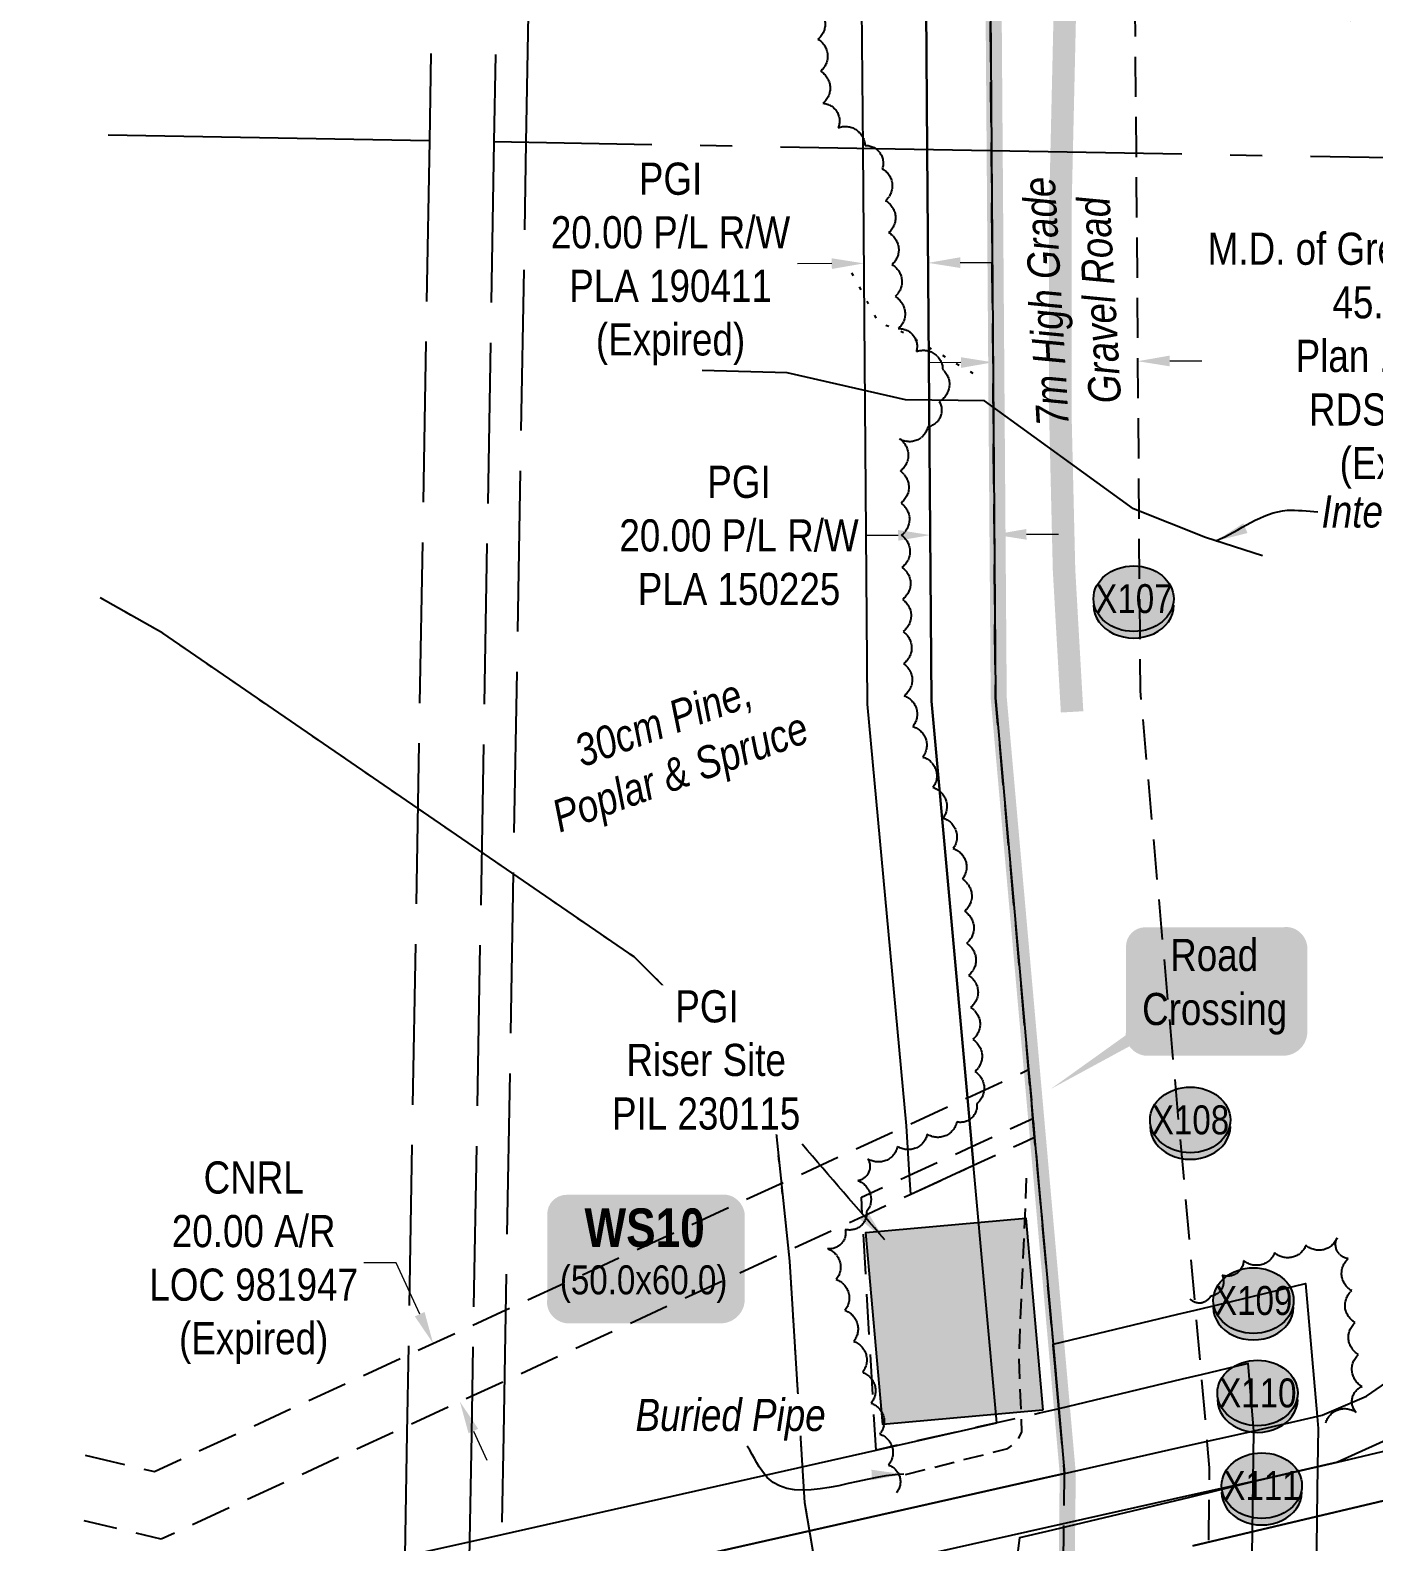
# Model space of a CAD drawing. Extents: x 405326 to 424052, y 6044755 to 6062236.
# Drawn here: x 420630 to 421048.2, y 6051716.6 to 6052186.9 of the extents above; entities that cross this region are included whole.
import ezdxf
from ezdxf.enums import TextEntityAlignment as Align

# ---------------------------------------------------------------- set-up
doc = ezdxf.new("R2010")
doc.units = 0
doc.header["$LTSCALE"] = 5
for name, pattern in [('0', [1, 1, 0]), ('foc-ACCESSROAD', [3.75, 2.5, -1.25]), ('foc-QUARTERLINE', [33, 25, -3, 2, -3]), ('foc-TOPO', [1, 0.2, -0.8]), ('foc-UNSURVEYED', [12.5, 10, -2.5]), ('foc-WHEELTRACKS', [2, 0.4, -1.6]), ('UG_PIPE', [1.875, 1.25, -0.625])]:
    doc.linetypes.add(name, pattern=pattern)
for name, color, linetype in [('AS-PIPE-UG', 44, 'UG_PIPE'), ('AS-PIPE-UG-T', 44, 'Continuous'), ('AS-ROADS', 254, 'Continuous'), ('CG-NOTES', 7, 'Continuous'), ('F-AR', 190, 'foc-ACCESSROAD'), ('F-RW', 190, 'Continuous'), ('F-WS', 190, 'foc-ACCESSROAD'), ('L-SECQ', 8, 'foc-QUARTERLINE'), ('L-USEC', 7, 'foc-UNSURVEYED'), ('P-CROSSINGS', 250, 'Continuous'), ('P-PROPOSED', 10, 'Continuous'), ('P-TEMP-BLOCKS', 250, 'Continuous'), ('P-WORKAREA', 113, 'Continuous'), ('P-WORKAREA-H', 111, 'Continuous'), ('T-BUSH', 110, '0'), ('T-BUSH-T', 110, 'Continuous'), ('T-GENERAL', 48, 'foc-TOPO'), ('T-WATER', 160, 'Continuous'), ('T-WATER-P3', 160, 'foc-WHEELTRACKS'), ('T-WATER-T', 170, 'Continuous')]:
    doc.layers.add(name, color=color, linetype=linetype)
for name, color, linetype, lineweight in [('F-AR-T', 190, 'Continuous', 9), ('F-RW-T', 190, 'Continuous', 9), ('F-WS-T', 190, 'Continuous', 9), ('T-TEXT', 48, 'Continuous', 18)]:
    doc.layers.add(name, color=color, linetype=linetype, lineweight=lineweight)
doc.styles.add('80', font='ARIALN.TTF', dxfattribs={"height": 10})
doc.styles.add('80CG', font='ARIALN.TTF', dxfattribs={"height": 10})
doc.styles.add('80L', font='ARIALN.TTF', dxfattribs={"height": 10})
doc.styles.add('BOLD', font='ARIALNB.TTF')
doc.styles.add('Crossing', font='ARIALN.TTF', dxfattribs={"height": 10})
doc.styles.add('foc-LtypeFont', font='ARIALN.TTF', dxfattribs={"height": 7.35})
doc.linetypes.add('foc-TOPO-flowdirection', pattern='A,20,[">",foc-LtypeFont,S=0.3,R=0,X=0,Y=-0.945],-1e-05', length=20.00001)
doc.linetypes.add('foc-TOPO-flowdirection-NOLINE', pattern='A,0,[">",foc-LtypeFont,S=0.3,R=0,X=0,Y=-0.945],-20,[">",foc-LtypeFont,S=0.3,R=0,X=0,Y=-0.945],0', length=20)
doc.dimstyles.new('Compass 5 000', dxfattribs={"dimscale": 5, "dimtxt": 9, "dimasz": 2, "dimexe": 0.2, "dimexo": 0.0625, "dimgap": 0.5, "dimtad": 0, "dimtih": 1, "dimtoh": 1, "dimzin": 0, "dimdsep": 46, "dimtxsty": '80CG', "dimcen": 0.1, "dimse1": 1, "dimse2": 1, "dimclrd": 256, "dimclrt": 256, "dimaunit": 1, "dimadec": 4, "dimazin": 0, "dimtfac": 0.06, "dimtofl": 0, "dimtmove": 0, "dimatfit": 1, "dimfxl": 0.2, "dimtolj": 1, "dimtzin": 0, "dimlwd": -1, "dimarcsym": 0})

# ---------------------------------------------------------------- blocks, each defined once
blk = doc.blocks.new('*D671')
at = {"layer": 'F-AR-T', "transparency": 16777216}
for p, q in [((420918.82, 6052193), (420908.83, 6052193.25)), ((420983.8, 6052191.38), (421040.94, 6052189.96))]:
    blk.add_line(p, q, dxfattribs=at)
for points in [[(420918.86, 6052194.67), (420918.78, 6052191.33), (420928.82, 6052192.75)], [(420983.84, 6052193.05), (420983.76, 6052189.71), (420973.8, 6052191.63)]]:
    blk.add_solid(points, dxfattribs=at)
at = {"layer": 'F-AR-T', "transparency": 16777216, "insert": (421107.05, 6052189.96), "char_height": 10, "attachment_point": 5, "style": '80CG'}
blk.add_mtext('\\A1;M.D. of Greenview No.16\\P45.00 A/R\\PPlan 192 3544\\PRDS 840048\\P(Expired)', dxfattribs=at)
blk = doc.blocks.new('*D680')
at = {"layer": 'F-RW-T', "transparency": 16777216}
for p, q in [((420879.47, 6052114.27), (420868.82, 6052114.18)), ((420919.46, 6052114.58), (420929.46, 6052114.66))]:
    blk.add_line(p, q, dxfattribs=at)
for points in [[(420879.45, 6052115.93), (420879.48, 6052112.6), (420889.47, 6052114.34)], [(420919.45, 6052116.25), (420919.47, 6052112.91), (420909.46, 6052114.5)]]:
    blk.add_solid(points, dxfattribs=at)
at = {"layer": 'F-RW-T', "transparency": 16777216, "insert": (420829.28, 6052114.18), "char_height": 10, "attachment_point": 5, "style": '80CG'}
blk.add_mtext('\\A1;PGI\\P20.00 P/L R/W\\PPLA 190411\\P(Expired)', dxfattribs=at)
blk = doc.blocks.new('*D681')
at = {"layer": 'F-RW-T', "transparency": 16777216}
for p, q in [((420900.12, 6052029.72), (420890.13, 6052029.64)), ((420940.05, 6052030.04), (420950.05, 6052030.11))]:
    blk.add_line(p, q, dxfattribs=at)
for points in [[(420900.11, 6052031.39), (420900.14, 6052028.06), (420910.12, 6052029.8)], [(420940.04, 6052031.7), (420940.07, 6052028.37), (420930.05, 6052029.96)]]:
    blk.add_solid(points, dxfattribs=at)
at = {"layer": 'F-RW-T', "transparency": 16777216, "insert": (420850.59, 6052029.64), "char_height": 10, "attachment_point": 5, "style": '80CG'}
blk.add_mtext('\\A1;PGI\\P20.00 P/L R/W\\PPLA 150225', dxfattribs=at)
blk = doc.blocks.new('*D682')
at = {"layer": 'F-AR-T', "transparency": 16777216}
for p, q in [((420919.65, 6052083.48), (420909.65, 6052083.41)), ((420984.66, 6052083.98), (420994.66, 6052084.06))]:
    blk.add_line(p, q, dxfattribs=at)
for points in [[(420919.63, 6052085.15), (420919.66, 6052081.82), (420929.65, 6052083.56)], [(420984.64, 6052085.65), (420984.67, 6052082.31), (420974.66, 6052083.9)]]:
    blk.add_solid(points, dxfattribs=at)
at = {"layer": 'F-AR-T', "transparency": 16777216, "insert": (421060.77, 6052084.06), "char_height": 10, "attachment_point": 5, "style": '80CG'}
blk.add_mtext('\\A1;M.D. of Greenview No.16\\P45.00 A/R\\PPlan 192 3544\\PRDS 840048\\P(Expired)', dxfattribs=at)
blk = doc.blocks.new('*D683')
at = {"layer": 'F-AR-T', "transparency": 16777216}
for p, q in [((420743.83, 6051803.41), (420733.83, 6051803.41)), ((420751.2, 6051787.38), (420743.83, 6051803.41)), ((420767.91, 6051751.04), (420772.09, 6051741.95))]:
    blk.add_line(p, q, dxfattribs=at)
for points in [[(420752.72, 6051788.08), (420749.69, 6051786.69), (420755.38, 6051778.3)], [(420769.42, 6051751.73), (420766.4, 6051750.34), (420763.73, 6051760.12)]]:
    blk.add_solid(points, dxfattribs=at)
at = {"layer": 'F-AR-T', "transparency": 16777216, "insert": (420699.53, 6051803.41), "char_height": 10, "attachment_point": 5, "style": '80CG'}
blk.add_mtext('\\A1;CNRL\\P20.00 A/R\\PLOC 981947\\P(Expired)', dxfattribs=at)
blk = doc.blocks.new('*U1044')
h = blk.add_hatch(color=59)
edge = h.paths.add_edge_path()
edge.add_line((-21.5, -20), (21.5, -20))
edge.add_arc((21.5, -14), 6, 270, 360)
edge.add_line((27.5, -14), (27.5, 12.5))
edge.add_arc((21.5, 12.5), 6, 0, 90)
edge.add_line((21.5, 18.5), (-21.5, 18.5))
edge.add_arc((-21.5, 12.5), 6, 90, 180)
edge.add_line((-27.5, 12.5), (-27.5, -14))
edge.add_arc((-21.5, -14), 6, 180, 270)
at = {"color": 1, "flags": 128}
blk.add_lwpolyline([(-21.5, -20, 3, 3, 0), (21.5, -20, 3, 3, 0.414214), (27.5, -14, 3, 3, 0), (27.5, 12.5, 3, 0, 0.414214), (21.5, 18.5, 0, 0, 0), (-21.5, 18.5, 0, 0, 0.414214), (-27.5, 12.5, 0, 0, 0), (-27.5, -14, 0, 3, 0.414214)], format="xyseb", close=True, dxfattribs=at)
blk.add_lwpolyline([(-50.96, -31.88, 0, 7.5, 0), (0, 0, 0, 0, 0)], format="xyseb", dxfattribs=at)
at = {"color": 1, "style": '80'}
blk.add_attdef('ENTER_TEXT_001', (-35.99, -5), '', height=10, dxfattribs=at)
blk = doc.blocks.new('xing2')
h = blk.add_hatch(color=50)
h.dxf.hatch_style = 1
edge = h.paths.add_edge_path()
edge.add_ellipse((0, 0), major_axis=(-12.5, 0), ratio=0.816297, start_angle=0, end_angle=360)
h = blk.add_hatch(color=250)
h.dxf.hatch_style = 1
edge = h.paths.add_edge_path()
edge.add_ellipse((0, -2.05), major_axis=(-12.5, 0), ratio=0.816297, start_angle=0, end_angle=180)
edge.add_line((12.5, -2.05), (12.5, 0))
edge.add_ellipse((0, 0), major_axis=(-12.5, 0), ratio=0.816297, start_angle=0, end_angle=180, ccw=False)
edge.add_line((-12.5, 0), (-12.5, -2.05))
at = {"color": 250}
blk.add_ellipse((0, 0), major_axis=(-12.5, 0), ratio=0.816297, dxfattribs=at)
blk.add_ellipse((0, -2.05), major_axis=(-12.5, 0), ratio=0.816297, start_param=0, end_param=3.141593, dxfattribs=at)
at = {"color": 250, "style": 'Crossing'}
blk.add_attdef('CROSSING', text='', height=9, dxfattribs=at).set_placement((0.09, 0.02), align=Align.MIDDLE_CENTER)
at = {"color": 250, "style": 'Crossing', "flags": 1}
for tag, p in [('OWNER', (0.09, -12.49)), ('DESCRIPTION', (0.09, -25.77)), ('LOCATION', (0.09, -39.3)), ('DWG_REF', (0.09, -52.84))]:
    blk.add_attdef(tag, text='', height=9, dxfattribs=at).set_placement(p, align=Align.MIDDLE_CENTER)
blk = doc.blocks.new('*U1122')
h = blk.add_hatch(color=111)
edge = h.paths.add_edge_path()
edge.add_line((-24, -20), (24, -20))
edge.add_arc((24, -14), 6, 270, 360)
edge.add_line((30, -14), (30, 12.5))
edge.add_arc((24, 12.5), 6, 0, 90)
edge.add_line((24, 18.5), (-24, 18.5))
edge.add_arc((-24, 12.5), 6, 90, 180)
edge.add_line((-30, 12.5), (-30, -14))
edge.add_arc((-24, -14), 6, 180, 270)
at = {"color": 250, "flags": 128}
blk.add_lwpolyline([(-24, -20, 3, 3, 0), (24, -20, 3, 3, 0.414214), (30, -14, 3, 3, 0), (30, 12.5, 3, 0, 0.414214), (24, 18.5, 0, 0, 0), (-24, 18.5, 0, 0, 0.414214), (-30, 12.5, 0, 0, 0), (-30, -14, 0, 3, 0.414214)], format="xyseb", close=True, dxfattribs=at)
at = {"flags": 128}
blk.add_lwpolyline([(-9.75, -13.57, 0, 7.5, 0), (0, 0, 0, 0, 0)], format="xyseb", dxfattribs=at)
at = {"color": 250}
for tag, p, height, style in [('TEMP_AREA_W1_001', (-9.21, 2.24), 12, 'BOLD'), ('ENTER_TEXT_001', (-30.66, -12.47), 9, '80')]:
    blk.add_attdef(tag, p, '', height=height, dxfattribs=dict(at, style=style))

msp = doc.modelspace()

# ---------------------------------------------------------------- hatches: boundary and pattern name
at = {"layer": 'P-WORKAREA-H'}
h = msp.add_hatch(color=256, dxfattribs=at)
h.dxf.hatch_style = 1
h.paths.add_polyline_path([(420945.141, 6051757.491), (420895.361, 6051753.058), (420890.04, 6051812.794), (420939.821, 6051817.228)])

# ---------------------------------------------------------------- linework, layer by layer
at = {"layer": 'AS-PIPE-UG', "flags": 128}
msp.add_lwpolyline([(420902.417, 6051737.522), (420934.214, 6051745.595), (420937.019, 6051747.71), (420938.629, 6051750.721), (420937.761, 6051774.753), (420940.188, 6051831.369)], dxfattribs=at)
at = {"layer": 'AS-ROADS', "const_width": 6.997, "flags": 128}
msp.add_lwpolyline([(420912.79, 6053003.869), (420921.008, 6052904.228), (420930.03, 6052803.548), (420938.525, 6052704.79), (420946.78, 6052605.247), (420955.994, 6052480.761), (420957.235, 6052447.303), (420957.53, 6052418.088), (420957.654, 6052380.674), (420956.691, 6052351.296), (420955.119, 6052300.553), (420952.103, 6052196.967), (420950.618, 6052132.004), (420950.606, 6052067.312), (420951.745, 6052019.117), (420952.603, 6052003.765), (420954.254, 6051974.795)], dxfattribs=at)
at = {"layer": 'F-AR', "flags": 128}
for points in [[(420565.133, 6054689.347), (420587.934, 6054656.211), (420599.333, 6054639.645), (420634.781, 6054588.126), (420720.392, 6054463.715), (420792.07, 6054320.925), (420799.705, 6054305.715), (420820.577, 6054225.892), (420820.877, 6054224.748), (420853.15, 6053918.777), (420864.72, 6053779.569), (420895.054, 6053414.612), (420898.439, 6053373.889), (420899.156, 6053365.255), (420900.047, 6053354.534), (420900.368, 6053350.673), (420902.515, 6053324.714), (420909.226, 6053237.005), (420932.167, 6052983.938), (420934.907, 6052953.722), (420940.259, 6052894.686), (420951.317, 6052807.625), (420956.227, 6052704.309), (420956.276, 6052703.282), (420957.225, 6052683.265), (420957.557, 6052676.259), (420958.221, 6052662.27), (420958.269, 6052661.245), (420958.744, 6052651.236), (420959.909, 6052626.669), (420964.724, 6052560.178), (420966.169, 6052540.232), (420967.253, 6052525.272), (420968.697, 6052505.325), (420978.312, 6052372.568), (420977.441, 6052337.58), (420973.827, 6052192.616), (420974.164, 6052148.536), (420975.441, 6051981.308), (420992.598, 6051788.67), (420994.389, 6051768.553), (420996.235, 6051747.828), (420996.967, 6051739.611), (420996.883, 6051732.168), (420996.705, 6051716.419), (420996.473, 6051695.818), (421002.558, 6051651.953), (421005.517, 6051630.62), (421009.61, 6051601.115), (421014.665, 6051570.242), (421028.365, 6051520.295), (421042.304, 6051474.374), (421072.686, 6051416.005), (421117.568, 6051352.958), (421128.657, 6051341.271), (421165.885, 6051302.057), (421258.061, 6051234.218), (421326.919, 6051188.025), (421388.608, 6051149.177), (421437.441, 6051106.263), (421495.349, 6051044.034), (421527.91, 6051004.542), (421540.735, 6050988.988), (421550.88, 6050976.684), (421556.971, 6050968.961), (421607.973, 6050904.301), (421793.212, 6050673.46), (421877.878, 6050568.048), (421905.92, 6050522.765), (421914.453, 6050508.996), (421947.205, 6050453.985), (421963.961, 6050419.556), (422000.874, 6050313.741), (422041.274, 6050144.601), (422043.35, 6050136.172), (422048.388, 6050115.707), (422075.533, 6050005.451), (422147.785, 6049713.869), (422101.272, 6049714.707), (422031.839, 6049994.694), (421997.543, 6050133.995), (421957.637, 6050301.071), (421922.345, 6050402.24), (421907.573, 6050432.593), (421875.99, 6050485.637), (421852.392, 6050523.731), (421841.072, 6050542.015), (421758.123, 6050645.289), (421572.761, 6050876.285), (421555.744, 6050897.859), (421515.851, 6050948.435), (421504.104, 6050962.682), (421491.278, 6050978.237), (421461.488, 6051014.368), (421406.04, 6051073.955), (421361.597, 6051113.01), (421302.39, 6051150.294), (421232.178, 6051197.397), (421135.998, 6051268.183), (421082.749, 6051324.279), (421069.897, 6051342.329), (421034.215, 6051392.456), (421000.461, 6051457.305), (420985.13, 6051507.806), (420970.642, 6051560.629), (420965.009, 6051595.059), (420962.076, 6051616.205), (420951.381, 6051692.947), (420951.41, 6051695.397), (420951.542, 6051705.486), (420951.713, 6051721.163), (420951.726, 6051722.247), (420951.909, 6051737.839), (420950.119, 6051757.935), (420948.325, 6051778.082), (420942.601, 6051842.348), (420942.071, 6051848.299), (420940.718, 6051863.494), (420930.419, 6051979.135), (420929.161, 6052149.346), (420928.835, 6052193.402), (420932.457, 6052338.701), (420933.329, 6052373.689), (420922.47, 6052521.992), (420921.374, 6052536.952), (420919.914, 6052556.897), (420914.962, 6052624.537), (420913.944, 6052645.99), (420913.469, 6052656), (420912.757, 6052671.013), (420912.425, 6052678.019), (420911.476, 6052698.036), (420911.28, 6052702.175), (420906.425, 6052804.36), (420895.537, 6052889.737), (420889.66, 6052954.534), (420886.919, 6052984.75), (420864.396, 6053233.093), (420857.659, 6053321.143), (420855.524, 6053346.954), (420853.658, 6053369.401), (420852.764, 6053380.156), (420852.046, 6053388.789), (420848.662, 6053429.513), (420819.5, 6053780.379), (420813.962, 6053847.008), (420808.348, 6053914.553), (420788.295, 6054104.673), (420776.483, 6054216.651), (420757.368, 6054289.755), (420681.568, 6054440.76), (420579.484, 6054589.107), (420559.562, 6054618.064), (420548.161, 6054634.632), (420517.598, 6054679.048), (420510.715, 6054690.316)], [(420647.117, 6051743.561), (420668.639, 6051738.42), (420747.628, 6051774.731), (420778.038, 6051788.711), (420902.753, 6051846.041), (420921.692, 6051854.748), (420940.718, 6051863.494), (420942.071, 6051848.299), (420942.601, 6051842.348), (420938.603, 6051840.511), (420923.603, 6051833.615), (420904.018, 6051824.612), (420890.529, 6051818.411), (420889.014, 6051817.715), (420777.651, 6051766.522), (420747.241, 6051752.543), (420670.714, 6051717.363), (420646.76, 6051723.084)]]:
    msp.add_lwpolyline(points, dxfattribs=at)
at = {"layer": 'F-RW', "flags": 128}
msp.add_lwpolyline([(420991.858, 6051715.27), (421011.595, 6051719.948), (421062.469, 6051732.008), (421113.611, 6051783.829), (421124.148, 6051794.506), (421345.659, 6052018.981), (421356.191, 6052029.653), (421433.819, 6052108.309), (421440.855, 6052115.438), (421444.387, 6052119.014), (421447.879, 6052122.549), (421454.899, 6052129.681), (421464.829, 6052139.741), (421465.484, 6052140.208), (421472.271, 6052147.285), (421479.473, 6052154.583), (421481.969, 6052157.112), (421494.09, 6052169.396), (421499.059, 6052174.37), (421513.174, 6052188.735), (421563.323, 6052239.444)], dxfattribs=at)
at = {"layer": 'F-RW'}
for points in [[(420746.534, 6051712.057), (420776.82, 6051718.882), (420893.225, 6051745.115), (420894.646, 6051745.436), (420930.841, 6051753.591), (420923.603, 6051833.615), (420923.066, 6051839.562), (420921.692, 6051854.748), (420910.53, 6051978.175), (420909.184, 6052149.705), (420908.839, 6052193.752)], [(420928.835, 6052193.402), (420929.161, 6052149.346), (420930.419, 6051979.135), (420940.718, 6051863.494), (420942.071, 6051848.299), (420942.601, 6051842.348), (420948.325, 6051778.082), (420950.119, 6051757.935), (420951.909, 6051737.839), (420945.391, 6051736.37), (420776.46, 6051698.301)], [(420908.839, 6052193.752), (420909.184, 6052149.705), (420910.53, 6051978.175), (420921.692, 6051854.748), (420923.066, 6051839.562), (420923.603, 6051833.615), (420904.018, 6051824.612), (420903.662, 6051830.643), (420902.753, 6051846.041), (420890.537, 6051977.209), (420889.186, 6052150.065), (420888.842, 6052194.101)], [(420776.46, 6051698.301), (420945.391, 6051736.37), (420951.909, 6051737.839), (420989.831, 6051746.385), (421009.582, 6051750.836), (421032.134, 6051755.919), (421045.869, 6051761.921), (421058.23, 6051770.409), (421092.145, 6051804.775), (421102.681, 6051815.451), (421306.763, 6052022.262), (421317.437, 6052011.73), (421113.415, 6051804.979), (421102.878, 6051794.303), (421067.897, 6051758.857), (421053.183, 6051748.753), (421036.887, 6051741.353), (421010.592, 6051735.331), (420990.832, 6051731.021), (420946.389, 6051721.05), (420776.191, 6051682.87)], [(421010.115, 6051699.052), (421010.397, 6051719.665), (421010.597, 6051735.254), (421010.826, 6051751.117), (421009.016, 6051772.061), (421008.211, 6051771.868), (420994.389, 6051768.553), (420988.479, 6051767.135), (420950.119, 6051757.935), (420948.325, 6051778.082), (420987.16, 6051787.365), (420992.597, 6051788.673), (421006.892, 6051792.114), (421026.932, 6051796.914), (421026.932, 6051796.914), (421030.501, 6051755.551), (421030.826, 6051751.784), (421030.664, 6051739.928), (421030.452, 6051724.418), (421030.171, 6051703.805)], [(420936.026, 6051702.037), (420937.956, 6051717.902), (420946.463, 6051719.918), (420990.87, 6051730.445), (421010.592, 6051735.331), (421036.887, 6051741.353), (421054.819, 6051745.604)], [(421062.469, 6051732.008), (421011.595, 6051719.948), (420991.858, 6051715.27)]]:
    msp.add_lwpolyline(points, dxfattribs=at)
at = {"layer": 'F-WS', "flags": 128}
msp.add_lwpolyline([(420894.646, 6051745.436), (420893.225, 6051745.115), (420889.014, 6051817.715), (420888.664, 6051823.749), (420903.662, 6051830.643), (420923.066, 6051839.562), (420942.071, 6051848.299), (420942.601, 6051842.348), (420948.325, 6051778.082), (420950.119, 6051757.935), (420944.074, 6051756.572), (420930.841, 6051753.591), (420894.646, 6051745.436)], close=True, dxfattribs=at)
at = {"layer": 'L-SECQ'}
for p, q in [((420754.219, 6052152.494), (420654.284, 6052154.286)), ((421813.31, 6052133.501), (420774.324, 6052152.143))]:
    msp.add_line(p, q, dxfattribs=at)
at = {"layer": 'L-USEC'}
for p, q in [((420761.238, 6052554.603), (420754.219, 6052152.494)), ((420781.342, 6052554.252), (420774.324, 6052152.143)), ((420784.376, 6052151.952), (420791.395, 6052554.065)), ((420754.219, 6052152.494), (420747.203, 6051750.383)), ((420774.324, 6052152.143), (420767.308, 6051750.033)), ((420777.36, 6051749.843), (420784.376, 6052151.952)), ((420747.203, 6051750.383), (420740.187, 6051348.274)), ((420747.203, 6051750.383), (420747.203, 6051750.383)), ((420767.308, 6051750.033), (420760.292, 6051347.923)), ((420770.343, 6051347.731), (420777.36, 6051749.843))]:
    msp.add_line(p, q, dxfattribs=at)
at = {"layer": 'P-PROPOSED', "const_width": 4.998, "flags": 128}
msp.add_lwpolyline([(420929.835, 6052193.393), (420930.16, 6052149.353), (420931.418, 6051979.183), (420941.714, 6051863.583), (420943.067, 6051848.388), (420943.597, 6051842.437), (420949.321, 6051778.171), (420951.115, 6051758.023), (420952.909, 6051737.878), (420952.725, 6051722.236), (420952.712, 6051721.152), (420952.541, 6051705.474)], dxfattribs=at)
at = {"layer": 'P-WORKAREA', "flags": 128}
msp.add_lwpolyline([(420945.141, 6051757.491), (420895.361, 6051753.058), (420890.04, 6051812.794), (420939.821, 6051817.228)], close=True, dxfattribs=at)
at = {"layer": 'T-BUSH', "flags": 128}
for points in [[(420821.625, 6052500.479, -0.5205671), (420831.615, 6052500.797, -0.5205671), (420841.605, 6052501.116, -0.5205671), (420851.596, 6052501.435, -0.5205671), (420861.586, 6052501.753, -0.5205671), (420871.576, 6052502.072, -0.5205671), (420875.624, 6052496.455, -0.5205671), (420875.293, 6052486.465, -0.5205671), (420874.962, 6052476.475, -0.5205671), (420874.631, 6052466.486, -0.5205671), (420877.604, 6052459.117, -0.5205671), (420887.407, 6052457.164, -0.5205671), (420897.21, 6052455.212, -0.5205671), (420905.965, 6052450.918, -0.5205671), (420912.422, 6052444.125, -0.5205671), (420912.631, 6052434.131, -0.5205671), (420912.84, 6052424.138, -0.5205671), (420913.05, 6052414.145, -0.5205671), (420913.259, 6052404.152, -0.5205671), (420913.468, 6052394.158, -0.5205671), (420913.677, 6052384.165, -0.5205671), (420913.887, 6052374.172, -0.5205671), (420914.096, 6052364.179, -0.5205671), (420914.305, 6052354.185, -0.5205671), (420913.817, 6052344.203, -0.5205671), (420913.303, 6052334.22, -0.5205671), (420912.789, 6052324.238, -0.5205671), (420912.275, 6052314.256, -0.5205671), (420911.761, 6052304.274, -0.5205671), (420911.246, 6052294.292, -0.5205671), (420910.732, 6052284.309, -0.5205671), (420910.218, 6052274.327, -0.5205671), (420909.704, 6052264.345, -0.5205671), (420909.626, 6052254.352, -0.5205671), (420909.658, 6052244.357, -0.5205671), (420909.69, 6052234.361, -0.5205671), (420909.721, 6052224.366, -0.5205671), (420909.753, 6052214.371, -0.5205671), (420900.152, 6052214.621, -0.5205671), (420890.178, 6052215.268, -0.5205671), (420880.204, 6052215.916, -0.5205671), (420872.839, 6052213.987, -0.5205671), (420873.616, 6052204.022, -0.5205671), (420874.394, 6052194.057, -0.5205671), (420875.171, 6052184.092, -0.5205671), (420875.948, 6052174.127, -0.5205671), (420876.726, 6052164.162, -0.5205671), (420881.397, 6052156.506, -0.5205671), (420889.769, 6052151.046, -0.5205671), (420895.189, 6052143.791, -0.5205671), (420896.182, 6052133.845, -0.5205671), (420897.175, 6052123.899, -0.5205671), (420898.168, 6052113.953, -0.5205671), (420899.161, 6052104.007, -0.5205671), (420900.154, 6052094.061, -0.5205671), (420905.78, 6052086.907, -0.5205671), (420913.986, 6052081.323, -0.5205671), (420912.898, 6052071.387, -0.5205671), (420909.332, 6052063.446, -0.5205671), (420900.584, 6052059.752, -0.5205671), (420900.758, 6052049.758, -0.5205671), (420900.932, 6052039.765, -0.5205671), (420901.106, 6052029.771, -0.5205671), (420901.28, 6052019.777, -0.5205671), (420901.454, 6052009.783, -0.5205671), (420901.628, 6051999.789, -0.5205671), (420901.802, 6051989.795, -0.5205671), (420901.976, 6051979.801, -0.5205671), (420904.671, 6051970.235, -0.5205671), (420907.806, 6051960.744, -0.5205671), (420910.942, 6051951.253, -0.5205671), (420914.077, 6051941.762, -0.5205671), (420917.212, 6051932.271, -0.5205671), (420920.113, 6051922.735, -0.5205671), (420920.755, 6051912.76, -0.5205671), (420921.397, 6051902.785, -0.5205671), (420922.04, 6051892.811, -0.5205671), (420922.682, 6051882.836, -0.5205671), (420923.324, 6051872.861, -0.5205671), (420923.966, 6051862.886, -0.5205671), (420924.608, 6051852.911, -0.5205671), (420918.396, 6051847.199, -0.5205671), (420909.166, 6051843.364, -0.5205671), (420899.935, 6051839.53, -0.5205671), (420890.704, 6051835.695, -0.5205671), (420887.601, 6051828.884, -0.5205671), (420890.293, 6051819.258, -0.5205671), (420883.649, 6051813.764, -0.5205671), (420878.11, 6051807.786, -0.5205671), (420880.826, 6051798.167, -0.5205671), (420883.543, 6051788.548, -0.5205671), (420886.26, 6051778.929, -0.5205671), (420888.977, 6051769.31, -0.5205671), (420891.694, 6051759.691, -0.5205671), (420894.411, 6051750.072, -0.5205671), (420897.128, 6051740.453, -0.5205671), (420899.571, 6051731.802, -0.5205671)], [(421033.215, 6051753.616, -0.5205671), (421042.687, 6051756.81, -0.5205671), (421044.5, 6051764.905, -0.5205671), (421043.432, 6051774.844, -0.5205671), (421042.365, 6051784.782, -0.5205671), (421041.298, 6051794.72, -0.5205671), (421040.23, 6051804.658, -0.5205671), (421036.751, 6051811.169, -0.5205671), (421027.036, 6051808.818, -0.5205671), (421017.321, 6051806.467, -0.5205671), (421007.606, 6051804.116, -0.5205671), (421000.926, 6051799.523, -0.5205671), (420997.344, 6051792.974, -0.5205671), (420990.973, 6051792.084, -0.5205671)]]:
    msp.add_lwpolyline(points, format="xyb", dxfattribs=at)
at = {"layer": 'T-GENERAL', "flags": 128}
msp.add_lwpolyline([(420885.642, 6052111.432), (420893.815, 6052096.136), (420901.176, 6052093.196), (420925.951, 6052078.68)], dxfattribs=at)
at = {"layer": 'T-WATER', "linetype": 'foc-TOPO-flowdirection', "flags": 128}
msp.add_lwpolyline([(421013.554, 6052023.366), (420995.758, 6052029.03), (420973.414, 6052037.942), (420927.03, 6052071.603), (420902.377, 6052071.938), (420865.598, 6052080.318), (420839.138, 6052081.041)], dxfattribs=at)
at = {"layer": 'T-WATER-P3', "flags": 128}
msp.add_lwpolyline([(422153.443, 6048939.968), (422158.227, 6048976.311), (422158.614, 6049015.176), (422149.791, 6049041.078), (422144.353, 6049050.037), (422142.095, 6049085.559), (422154.31, 6049100.625), (422163.59, 6049120.156), (422141.322, 6049189.779), (422154.601, 6049276.875), (422140.868, 6049312.393), (422100.396, 6049368.463), (422054.644, 6049368.82), (422016.731, 6049382.839), (421944.387, 6049459.823), (421917.088, 6049484.521), (421883.613, 6049501.048), (421858.348, 6049524.831), (421846.176, 6049561.85), (421839.819, 6049648.967), (421833.439, 6049680.012), (421853.801, 6049718.353), (421853.707, 6049740.263), (421812.115, 6049770.384), (421789.494, 6049796.407), (421778.008, 6049826.151), (421732.735, 6049838.076), (421726.001, 6049835.149), (421703.458, 6049842.214), (421697.782, 6049886.589), (421688.235, 6049925.546), (421664.048, 6049949.942), (421648.404, 6049984.214), (421636.613, 6050020.415), (421643.322, 6050110.649), (421623.916, 6050139.253), (421608.245, 6050174.139), (421608.225, 6050212.303), (421615.51, 6050253.726), (421586.87, 6050279.671), (421566.925, 6050308.484), (421538.405, 6050378.229), (421510.467, 6050401.428), (421489.412, 6050431.229), (421458.907, 6050500.588), (421393.903, 6050586.782), (421368.401, 6050611.81), (421348.961, 6050641.945), (421336.983, 6050678.092), (421320.626, 6050710.631), (421259.159, 6050751.523), (421230.619, 6050773.841), (421149.715, 6050894.138), (421145.136, 6050937.348), (421144.609, 6050984.86), (421130.442, 6051018.134), (421113.506, 6051050.216), (421091.042, 6051078.987), (421027.95, 6051115.067), (420972.283, 6051177.698), (420938.862, 6051216.954), (420889.657, 6051259.846), (420868.709, 6051303.907), (420861.529, 6051336.649), (420833.212, 6051377.914), (420827.724, 6051401.301), (420830.895, 6051424.648), (420848.295, 6051441.838), (420885.07, 6051463.004), (420898.883, 6051475.637), (420933.592, 6051491.227), (420947.409, 6051504.368), (420950.597, 6051531.272), (420945.606, 6051552.117), (420929.936, 6051576.057), (420914.228, 6051592.38), (420894.52, 6051623.956), (420882.977, 6051658.542), (420871.099, 6051728.681), (420866.376, 6051803.867), (420861.998, 6051845.531), (420854.441, 6051862.325), (420817.949, 6051898.548), (420671.257, 6051999.254), (420651.771, 6052010.301)], dxfattribs=at)
at = {"layer": 'T-WATER-P3', "linetype": 'foc-TOPO-flowdirection-NOLINE', "flags": 128}
msp.add_lwpolyline([(422153.443, 6048939.968), (422158.227, 6048976.311), (422158.614, 6049015.176), (422149.791, 6049041.078), (422144.353, 6049050.037), (422142.095, 6049085.559), (422154.31, 6049100.625), (422163.59, 6049120.156), (422141.322, 6049189.779), (422154.601, 6049276.875), (422140.868, 6049312.393), (422100.396, 6049368.463), (422054.644, 6049368.82), (422016.731, 6049382.839), (421944.387, 6049459.823), (421917.088, 6049484.521), (421883.613, 6049501.048), (421858.348, 6049524.831), (421846.176, 6049561.85), (421839.819, 6049648.967), (421833.439, 6049680.012), (421853.801, 6049718.353), (421853.707, 6049740.263), (421812.115, 6049770.384), (421789.494, 6049796.407), (421778.008, 6049826.151), (421732.735, 6049838.076), (421726.001, 6049835.149), (421703.458, 6049842.214), (421697.782, 6049886.589), (421688.235, 6049925.546), (421664.048, 6049949.942), (421648.404, 6049984.214), (421636.613, 6050020.415), (421643.322, 6050110.649), (421623.916, 6050139.253), (421608.245, 6050174.139), (421608.225, 6050212.303), (421615.51, 6050253.726), (421586.87, 6050279.671), (421566.925, 6050308.484), (421538.405, 6050378.229), (421510.467, 6050401.428), (421489.412, 6050431.229), (421458.907, 6050500.588), (421393.903, 6050586.782), (421368.401, 6050611.81), (421348.961, 6050641.945), (421336.983, 6050678.092), (421320.626, 6050710.631), (421259.159, 6050751.523), (421230.619, 6050773.841), (421149.715, 6050894.138), (421145.136, 6050937.348), (421144.609, 6050984.86), (421130.442, 6051018.134), (421113.506, 6051050.216), (421091.042, 6051078.987), (421027.95, 6051115.067), (420972.283, 6051177.698), (420938.862, 6051216.954), (420889.657, 6051259.846), (420868.709, 6051303.907), (420861.529, 6051336.649), (420833.212, 6051377.914), (420827.724, 6051401.301), (420830.895, 6051424.648), (420848.295, 6051441.838), (420885.07, 6051463.004), (420898.883, 6051475.637), (420933.592, 6051491.227), (420947.409, 6051504.368), (420950.597, 6051531.272), (420945.606, 6051552.117), (420929.936, 6051576.057), (420914.228, 6051592.38), (420894.52, 6051623.956), (420882.977, 6051658.542), (420871.099, 6051728.681), (420866.376, 6051803.867), (420861.998, 6051845.531), (420854.441, 6051862.325), (420817.949, 6051898.548), (420671.257, 6051999.254), (420651.771, 6052010.301)], dxfattribs=at)

# ---------------------------------------------------------------- block references
at = {"layer": 'CG-NOTES'}
ref = msp.add_blockref('*U1044', (420998.501, 6051889.294), dxfattribs=dict(at, xscale=0.9990282348270094, yscale=0.9990282348270094, zscale=0.9990282348270094))
ref.add_attrib('ENTER_TEXT_001', 'Road', (420984.804, 6051894.181), dxfattribs={"layer": '0', "color": 1, "height": 9.9903, "style": '80'})
ref.add_attrib('ENTER_TEXT_002', 'Crossing', (420976.047, 6051877.354), dxfattribs={"layer": '0', "color": 1, "height": 9.9903, "style": '80'})
at = {"layer": 'P-CROSSINGS', "color": 5, "xscale": 0.999551, "yscale": 0.999551, "zscale": 0.999551}
for p, values in [((420973.412, 6052010.011), {'CROSSING': 'X107'}), ((420991.029, 6051847.834), {'CROSSING': 'X108'}), ((421010.691, 6051791.628), {'CROSSING': 'X109'}), ((421011.977, 6051762.871), {'CROSSING': 'X110'}), ((421013.287, 6051734.051), {'CROSSING': 'X111'})]:
    msp.add_blockref('xing2', p, dxfattribs=at).add_auto_attribs(values)
at = {"layer": 'P-TEMP-BLOCKS', "color": 2}
ref = msp.add_blockref('*U1122', (420820.89, 6051806.038), dxfattribs=dict(at, xscale=0.999551, yscale=0.999551, zscale=0.999551))
ref.add_attrib('TEMP_AREA_W1_001', 'WS10', (420802.497, 6051808.302), dxfattribs={"layer": '0', "color": 250, "height": 11.9946, "style": 'BOLD'})
ref.add_attrib('ENTER_TEXT_001', '(50.0x60.0)', (420794.826, 6051793.573), dxfattribs={"layer": '0', "color": 250, "height": 8.99596, "style": '80'})

# ---------------------------------------------------------------- texts
at = {"layer": 'T-BUSH-T', "insert": (420785.366, 6051962.11), "char_height": 9.99544, "attachment_point": 1, "rotation": 20, "style": '80L'}
msp.add_mtext_dynamic_manual_height_columns('\\pi13.84684;{\\fArial Narrow|b0|i1|c0|p34;30cm Pine, \\P\\pi0.3264;Poplar & Spruce}', width=83.1936, gutter_width=49.978, heights=[0], dxfattribs=at)
at = {"layer": 'T-TEXT', "insert": (420943.308, 6052062.7), "char_height": 9.99544, "attachment_point": 1, "rotation": 93.26167, "style": '80L'}
msp.add_mtext_dynamic_manual_height_columns('\\pi0.7457;{\\fArial Narrow|b0|i1|c0|p34;7m High Grade \\P\\pi6.86501;Gravel Road}', width=77.45948, gutter_width=49.978, heights=[0], dxfattribs=at)
at = {"layer": 'T-WATER-T', "insert": (421009.164, 6052042.158), "char_height": 9.99544, "attachment_point": 1, "style": '80L'}
msp.add_mtext_dynamic_manual_height_columns('\\pi22.73223;{\\fArial Narrow|b0|i1|c0|p34;Intermittent Creek}', width=136.52797, gutter_width=49.978, heights=[0], dxfattribs=at)

# ---------------------------------------------------------------- dimensions: what is measured, and where the dimension line sits
at = {"layer": 'F-AR-T'}
dim = msp.add_linear_dim(base=(420928.819, 6052192.751), p1=(420975.172, 6052246.577), p2=(420930.188, 6052247.698), angle=178.57227, text='M.D. of Greenview No.16\\P45.00 A/R\\PPlan 192 3544\\PRDS 840048\\P(Expired)', dimstyle='Compass 5 000', dxfattribs=at)
dim.commit()
dim.dimension.update_dxf_attribs({"geometry": '*D671', "text_midpoint": (421107.047, 6052189.957), "dimtype": 161})
dim = msp.add_aligned_dim(p1=(420929.654, 6052082.582), p2=(420974.665, 6052082.926), distance=0.978, text='M.D. of Greenview No.16\\P45.00 A/R\\PPlan 192 3544\\PRDS 840048\\P(Expired)', dimstyle='Compass 5 000', dxfattribs=at)
dim.commit()
dim.dimension.update_dxf_attribs({"geometry": '*D682', "text_midpoint": (421060.766, 6052084.057)})
at = {"layer": 'F-RW-T'}
dim = msp.add_linear_dim(base=(420889.465, 6052114.345), p1=(420909.421, 6052119.512), p2=(420889.426, 6052119.356), angle=180.44775, text='PGI\\P20.00 P/L R/W\\PPLA 190411\\P(Expired)', dimstyle='Compass 5 000', dxfattribs=at)
dim.commit()
dim.dimension.update_dxf_attribs({"geometry": '*D680', "text_midpoint": (420829.277, 6052114.183), "dimtype": 161})
dim = msp.add_aligned_dim(p1=(420929.868, 6052053.593), p2=(420909.939, 6052053.436), distance=23.635, text='PGI\\P20.00 P/L R/W\\PPLA 150225', dimstyle='Compass 5 000', dxfattribs=at)
dim.commit()
dim.dimension.update_dxf_attribs({"geometry": '*D681', "text_midpoint": (420850.586, 6052029.645)})

# ---------------------------------------------------------------- leaders
at = {"layer": 'F-WS-T', "path_type": 1}
msp.add_leader([(420895.923, 6051810.498), (420870.237, 6051840.3)], dimstyle='Compass 5 000', override={"dimgap": 0.5, "dimtad": 0}, dxfattribs=at)
at = {"layer": 'T-WATER-T', "path_type": 1}
msp.add_leader([(420999.009, 6052027.995), (421021.159, 6052037.51), (421030.707, 6052037.021)], dimstyle='Compass 5 000', override={"dimgap": 0.5, "dimtad": 0}, dxfattribs=at)

# ---------------------------------------------------------------- next in the draw order: texts
at = {"layer": 'AS-PIPE-UG-T', "insert": (420818.363, 6051761.043), "char_height": 9.99544, "attachment_point": 1, "style": '80L', "bg_fill": 3, "box_fill_scale": 1.15, "bg_fill_color": 256, "bg_fill_true_color": 256, "bg_fill_transparency": 0}
msp.add_mtext_dynamic_manual_height_columns('{\\fArial Narrow|b0|i1|c0|p34;Buried Pipe}', width=59.00937, gutter_width=49.978, heights=[0], dxfattribs=at)

# ---------------------------------------------------------------- next in the draw order: dimensions: what is measured, and where the dimension line sits
at = {"layer": 'F-AR-T'}
dim = msp.add_linear_dim(base=(420755.381, 6051778.296), p1=(420883.095, 6051814.994), p2=(420874.742, 6051833.165), angle=114.68776, text='CNRL\\P20.00 A/R\\PLOC 981947\\P(Expired)', dimstyle='Compass 5 000', dxfattribs=at)
dim.commit()
dim.dimension.update_dxf_attribs({"geometry": '*D683', "text_midpoint": (420699.534, 6051803.412), "dimtype": 161})

# ---------------------------------------------------------------- next in the draw order: leaders
at = {"layer": 'AS-PIPE-UG-T', "path_type": 1}
msp.add_leader([(420901.849, 6051737.587), (420859.374, 6051736.585), (420853.165, 6051746.302)], dimstyle='Compass 5 000', override={"dimgap": 0.5, "dimtad": 0}, dxfattribs=at)

# ---------------------------------------------------------------- next in the draw order: texts
at = {"layer": 'F-WS-T', "insert": (420808.088, 6051888.179), "char_height": 10, "attachment_point": 1, "style": '80L', "bg_fill": 3, "box_fill_scale": 1.15, "bg_fill_color": 256, "bg_fill_true_color": 256, "bg_fill_transparency": 0}
msp.add_mtext_dynamic_manual_height_columns('\\pi22.66937;PGI\\P\\pi7.45791;Riser Site\\P\\pi2.96951;PIL 230115', width=63.19004, gutter_width=49.978, heights=[0], dxfattribs=at)

doc.saveas('drawing.dxf')
